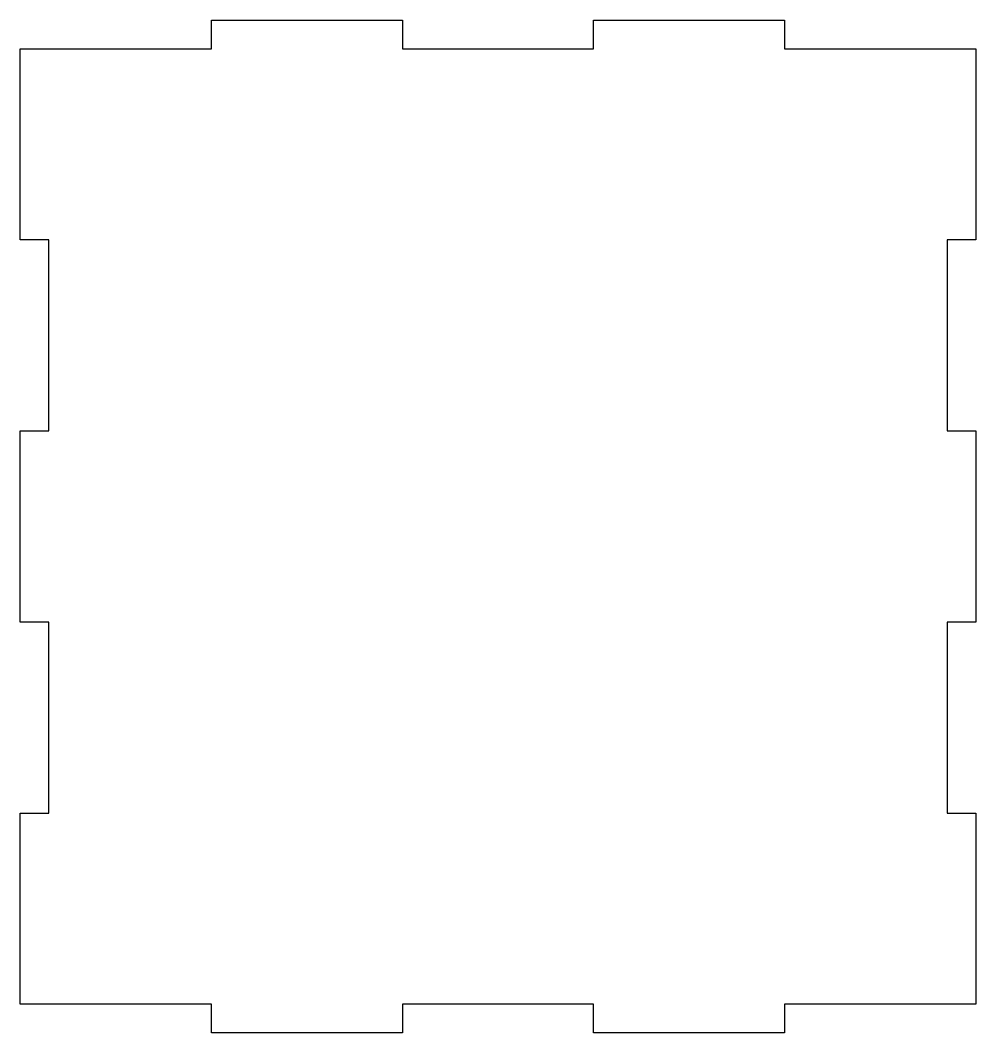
# Model space of a CAD drawing. Header units: millimetres. Extents: x -50 to 50, y -53 to 53.
import ezdxf

# ---------------------------------------------------------------- set-up
doc = ezdxf.new("R2010")
doc.units = ezdxf.units.MM
doc.layers.get('0').update_dxf_attribs({"linetype": 'CONTINUOUS'})

msp = doc.modelspace()

# ---------------------------------------------------------------- linework, layer by layer
msp.add_lwpolyline([(-50, -30), (-47, -30), (-47, -10), (-50, -10), (-50, 10), (-47, 10), (-47, 30), (-50, 30), (-50, 50), (-30, 50), (-30, 53), (-10, 53), (-10, 50), (10, 50), (10, 53), (30, 53), (30, 50), (50, 50), (50, 30), (47, 30), (47, 10), (50, 10), (50, -10), (47, -10), (47, -30), (50, -30), (50, -50), (30, -50), (30, -53), (10, -53), (10, -50), (-10, -50), (-10, -53), (-30, -53), (-30, -50), (-50, -50)], close=True)

doc.saveas('drawing.dxf')
